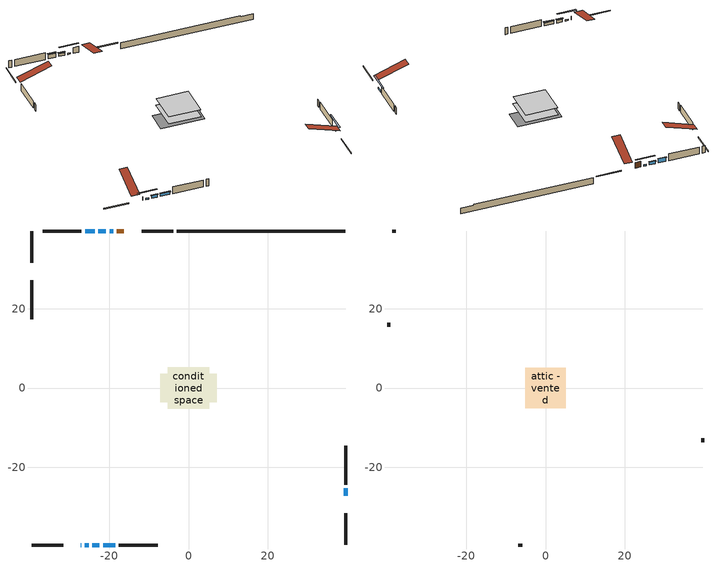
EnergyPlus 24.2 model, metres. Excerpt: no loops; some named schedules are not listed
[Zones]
conditioned space
 floor outside (Floor1 construction): -0.91,-0.91 -0.91,0.91 0.91,0.91 0.91,-0.91 z0.46
 floor adiabatic (AdiabaticFloorConstruction): -5.22,-5.22 -5.22,5.22 5.22,5.22 5.22,-5.22 z0.46
 floor foundation (Slab1 construction): -7.06,-3.56 -7.06,3.56 7.06,3.56 7.06,-3.56 z-1.83
 wall outside (RimJoist1 construction): -3.84,39.56 -11.8,39.56 / -39.56,-39.56 -31.6,-39.56 / -39.56,39.56 -39.56,31.6 / 39.56,-39.56 39.56,-31.6 z0.46:0.76
 wall outside (AdiabaticWallConstruction 1): -16.3,39.56 -18.04,39.56 z0.46:2.49
 wall outside (AdiabaticWallConstruction): -27.1,-39.56 -27.03,-39.56 z0.46:1.68; -18.97,39.56 -19.88,39.56 / -26.1,-39.56 -25.18,-39.56 / 39.56,-27.1 39.56,-25.27 z0.46:0.92; -20.81,39.56 -22.69,39.56 / -24.26,-39.56 -22.43,-39.56 / -21.5,-39.56 -18.45,-39.56 z0.46:1.43; -23.62,39.56 -26.06,39.56 z0.46:1.93
 wall outside (Wall1 construction): -26.99,39.56 -36.77,39.56 / -17.52,-39.56 -7.74,-39.56 / -39.56,27.1 -39.56,17.31 / 39.56,-24.34 39.56,-14.55 z0.46:2.9
 wall foundation (FoundationWall1 construction): -2.91,39.56,-1.83 -2.91,39.56,0.46 35.31,39.56,0.46 35.31,39.56,0.07 39.56,39.56,0.07 39.56,39.56,-1.83
 window (WindowConstruction 4): -27.1,-39.56 -27.03,-39.56 z0.46:1.68
 window (WindowConstruction 6): -18.97,39.56 -19.88,39.56 z0.46:0.92
 window (WindowConstruction 7): -26.1,-39.56 -25.19,-39.56 z0.46:0.92
 window (WindowConstruction): -20.81,39.56 -22.69,39.56 z0.46:1.43
 window (WindowConstruction 1): -23.62,39.56 -26.06,39.56 z0.46:1.93
 window (WindowConstruction 2): -24.26,-39.56 -22.43,-39.56 z0.46:1.43
 window (WindowConstruction 3): -21.5,-39.56 -18.45,-39.56 z0.46:1.43
 window (WindowConstruction 5): 39.56,-27.1 39.56,-25.27 z0.46:0.92
 door (Door): -16.3,39.56 -18.04,39.56 z0.46:2.49
 ceiling adiabatic (AdiabaticFloorConstruction): 5.22,-5.22 5.22,5.22 -5.22,5.22 -5.22,-5.22 z0.46
attic - vented
 floor to conditioned space (Floor2 construction Reversed): -5.15,-5.15 -5.15,5.15 5.15,5.15 5.15,-5.15 z2.9
 wall outside (Wall2 construction): -37.7,39.56 -38.63,39.56 / -6.81,-39.56 -5.88,-39.56 / -39.56,16.38 -39.56,15.46 / 39.56,-13.63 39.56,-12.7 z0.46:2.9
 roof outside (Roof1 construction): -15.37,39.56,2.9 -15.37,29.54,6.24 -12.73,29.54,6.24 -12.73,39.56,2.9; -28.03,-39.56,2.9 -28.03,-29.54,6.24 -30.67,-29.54,6.24 -30.67,-39.56,2.9; -39.56,28.03,2.9 -29.54,28.03,6.24 -29.54,30.67,6.24 -39.56,30.67,2.9; 39.56,-28.03,2.9 29.54,-28.03,6.24 29.54,-30.67,6.24 39.56,-30.67,2.9
shading: -22.52,39.56 -16.33,39.56 -16.33,39.97 -22.52,39.97 z3.56; -22.55,-39.56 -28.74,-39.56 -28.74,-39.97 -22.55,-39.97 z3.56; -22.89,39.56 -20.61,39.56 -20.61,39.97 -22.89,39.97 z1.63; -26.26,39.56 -23.42,39.56 -23.42,39.97 -26.26,39.97 z2.13; -22.23,-39.56 -24.46,-39.56 -24.46,-39.97 -22.23,-39.97 z1.63; -18.25,-39.56 -21.7,-39.56 -21.7,-39.97 -18.25,-39.97 z1.63; 39.56,-22.63 39.56,-29.74 39.97,-29.74 39.97,-22.63 z3.56
[Building]
Building 1: Terrain=Suburbs
[Site:Location]
Edmonton Intl AP_AB: Latitude {deg}=53.31; Longitude {deg}=-113.58; Time Zone {hr}=-7; Elevation {m}=723; Keep Site Location Information=Yes
[Site:GroundTemperature:Shallow]
-1.56185, -3.61833, -3.78302, -2.80711, 1.11059, 5.01004, 8.39065, 10.5322, 10.7141, 8.97234, 5.67794, 1.89811
[Site:WaterMainsTemperature]
Calculation Method=Schedule; Temperature Schedule=mains temperature schedule
[Material] Roughness=Rough; Thermal Absorptance=0.9
Name | Thickness {m} | Conductivity {W/m-K} | Density {kg/m3} | Specific Heat {J/kg-K} | Solar Absorptance | Visible Absorptance
asphalt or fiberglass shingles | 0.00635 | 0.162714 | 1121.4 | 1465.45 | 0.4 | 0.4
ceiling loosefill ins | 0.0846667 | 0.0480833 | 16.02 | 1046.75 | 0.7 | 0.7
ceiling stud and cavity | 0.1397 | 0.0955869 | 65.682 | 1177.47 | 0.7 | 0.7
concrete 4.0 in. | 0.1016 | 1.803125 | 2242.8 | 837.4 | 0.7 | 0.7
concrete 8.0 in. | 0.2032 | 1.803125 | 2242.8 | 837.4 | 0.7 | 0.7
door material | 0.04445 | 0.053851 | 512.64 | 1214.23 | 0.7 | 0.7
exterior vertical ins | 0.0480821 | 0.029427 | 32.04 | 1214.23 | 0.7 | 0.7
floor covering | 0.0127 | 0.0433444 | 54.468 | 1339.84 | 0.6 | 0.6
floor rigid ins; rim joist rigid ins | 0.051816 | 0.029427 | 32.04 | 1214.23 | 0.7 | 0.7
floor rigid ins 1; wall rigid ins | 0.512978 | 0.029427 | 32.04 | 1214.23 | 0.7 | 0.7
floor stud and cavity | 0.1397 | 0.100785 | 92.3553 | 1139.71 | 0.7 | 0.7
floor stud and cavity 1 | 0.1397 | 1.75129 | 37.0049 | 1207.88 | 0.7 | 0.7
furniture material conditioned space 1 | 0.1524 | 0.115458 | 640.8 | 1214.23 | 0.6 | 0.6
gypsum board | 0.0127 | 0.160291 | 801 | 837.4 | 0.6 | 0.6
gypsum board 1 | 0.0127 | 0.160291 | 801 | 837.4 | 0.7 | 0.7
osb sheathing 0.5 in. | 0.0127 | 0.115458 | 512.64 | 1214.23 | 0.7 | 0.7
osb sheathing 0.75 in. | 0.01905 | 0.115458 | 512.64 | 1214.23 | 0.7 | 0.7
osb sheathing 2.0 in. | 0.0508 | 0.115458 | 512.64 | 1214.23 | 0.7 | 0.7
rim joist stud and cavity | 0.0508 | 0.0449671 | 125.044 | 1163.47 | 0.6 | 0.6
wall stud and cavity | 0.1397 | 0.100049 | 139.0536 | 1170.24 | 0.7 | 0.7
wall stud and cavity 1 | 0.0889 | 6.1454 | 50.32683 | 1063.81 | 0.6 | 0.6
wall stud and cavity 2 | 0.0889 | 0.380278 | 52.3479 | 1209.89 | 0.7 | 0.7
wall stud and cavity 3 | 0.0889 | 0.391764 | 83.0341 | 1211.67 | 0.7 | 0.7
wood siding | 0.0254 | 0.102417 | 544.68 | 1172.36 | 0.4 | 0.4
wood siding 1 | 0.00254 | 0.102417 | 544.68 | 1172.36 | 0.4 | 0.4
wood siding 2; wood siding 3; wood siding 4 | 0.0254 | 0.102417 | 544.68 | 1172.36 | 0.7 | 0.7
[WindowMaterial:SimpleGlazingSystem]
Name | U-Factor {W/m2-K} | Solar Heat Gain Coefficient
WindowMaterial | 1.893613 | 0.49
WindowMaterial 1 | 1.78403 | 0.52
WindowMaterial 2 | 1.700561 | 0.56
WindowMaterial 3 | 1.94358 | 0.48
WindowMaterial 4 | 3.24668 | 0.38
WindowMaterial 5 | 5.33278 | 0.48
[Construction]
AdiabaticFloorConstruction: floor stud and cavity 1, floor rigid ins 1, osb sheathing 0.75 in., floor covering
AdiabaticWallConstruction: wood siding 3, wall rigid ins, wall stud and cavity 2, gypsum board
AdiabaticWallConstruction 1: wood siding 4, wall rigid ins, wall stud and cavity 2, gypsum board
Door: door material
Floor1 construction: floor stud and cavity, floor rigid ins, osb sheathing 0.75 in., floor covering
Floor2 construction Reversed: gypsum board, ceiling stud and cavity, ceiling loosefill ins
FoundationWall1 construction: concrete 8.0 in., gypsum board 1
furniture construction conditioned space 1: furniture material conditioned space 1
PartitionWallConstruction: gypsum board, wall stud and cavity 3, gypsum board
RimJoist1 construction: wood siding 2, rim joist rigid ins, osb sheathing 2.0 in., rim joist stud and cavity
Roof1 construction: asphalt or fiberglass shingles
Slab1 construction: concrete 4.0 in.
Wall1 construction: wood siding, osb sheathing 0.5 in., wall stud and cavity, gypsum board
Wall2 construction: wood siding 1, wall stud and cavity 1
WindowConstruction: WindowMaterial
WindowConstruction 1: WindowMaterial 1
WindowConstruction 2: WindowMaterial 2
WindowConstruction 3: WindowMaterial 3
WindowConstruction 4: WindowMaterial 4
WindowConstruction 5; WindowConstruction 6; WindowConstruction 7: WindowMaterial 5
[Zone] Multiplier=1; Part of Total Floor Area=Yes
Name | Volume {m3}
attic - vented | 57.4371
conditioned space | 519.1
[Space]
Name | Zone | Volume {m3}
attic - vented 1 | attic - vented | 57.4371
conditioned space 1 | conditioned space | 519.1
[ZoneInfiltration:EffectiveLeakageArea]
infil attic - vented 1: Zone or Space=attic - vented 1; Schedule=Always On Discrete; Effective Air Leakage Area {cm2}=3683.48; Stack Coefficient=0.000401895; Wind Coefficient=1.35449e-05
[ZoneMixing]
whole house fan mix: Zone or Space=attic - vented; Schedule=Always On Continuous; Design Flow Rate Calculation Method=Flow/Zone; Design Flow Rate {m3/s}=0; Source Zone or Space=conditioned space
[SurfaceProperty:ExposedFoundationPerimeter]
Slab1: Exposed Perimeter Calculation Method=TotalExposedPerimeter; Total Exposed Perimeter {m}=42.47
[InternalMass] Zone or ZoneList=conditioned space; Space or SpaceList=conditioned space 1
Name | Construction | Surface Area {m2}
furniture mass conditioned space 1 | furniture construction conditioned space 1 | 85.192
partition wall mass | PartitionWallConstruction | 212.98
[Lights]
interior lighting: Zone or ZoneList or Space or SpaceList=conditioned space 1; Schedule=interior lighting schedule; Design Level Calculation Method=LightingLevel; Lighting Level {W}=343.2; Return Air Fraction=0; Fraction Radiant=0.6; Fraction Visible=0.2; Fraction Replaceable=1
[People]
occupants: Zone or ZoneList or Space or SpaceList=conditioned space 1; Number of People Schedule=occupants schedule; Number of People Calculation Method=People; Number of People=3; Fraction Radiant=0.314171; Sensible Heat Fraction=0.56303; Activity Level Schedule=occupants activity schedule; Carbon Dioxide Generation Rate {m3/s-W}=0; Enable ASHRAE 55 Comfort Warnings=No; Mean Radiant Temperature Calculation Type=EnclosureAveraged
[ElectricEquipment] Zone or ZoneList or Space or SpaceList=conditioned space 1; Design Level Calculation Method=EquipmentLevel
Name | Schedule | Design Level {W} | Fraction Latent | Fraction Radiant | Fraction Lost
clothes dryer | clothes dryer schedule | 140.772 | 0.015 | 0.081 | 0.85
clothes washer | clothes washer schedule | 32.1985 | 0.03 | 0.162 | 0.7
cooking range | cooking range schedule | 215.147 | 0.08 | 0.432 | 0.2
dishwasher | dishwasher schedule | 66.8632 | 0.3 | 0.18 | 0.4
fridge | fridge schedule | 72.9452 | 0 | 0.6 | 0
mech vent bath fan 0 | mech vent bath fan 0 schedule | 50.2 | 0 | 0 | 1
mech vent bath fan 1 | mech vent bath fan 1 schedule | 50.2 | 0 | 0 | 1
mech vent house fan | mech vent house fan schedule | 0 | 0 | 0 | 1
mech vent house fan cfis | mech vent house fan cfis schedule | 0 | 0 | 0 | 0
mech vent range fan 0 | mech vent range fan 0 schedule | 57 | 0 | 0 | 1
misc plug loads | misc plug loads schedule | 494.7 | 0.045 | 0.513 | 0.1
whole house fan | Always On Discrete | 0 | 0 | 0 | 1
[OtherEquipment] Zone or ZoneList or Space or SpaceList=conditioned space 1; Design Level Calculation Method=EquipmentLevel
Name | Fuel Type | Schedule | Design Level {W} | Fraction Latent | Fraction Radiant | Fraction Lost
clothes dryer 1 | Electricity | clothes dryer schedule | 0 | 0.015 | 0.081 | 0.85
cooking range 1 | Electricity | cooking range schedule | 0 | 0.08 | 0.432 | 0.2
general water use latent | None | general water use schedule | 62.594 | 1 | 0 | 0
general water use sensible | None | general water use schedule | -61.6891 | 0 | 0.6 | 0
mech vent house fan latent load | None | Always On Discrete | 0 | 1 | 0 | 0
mech vent house fan sensible load | None | Always On Discrete | 0 | 0 | 0 | 0
water heater energy adjustment1 | NaturalGas | Always On Discrete | 0.01 | 0 | 0 | 1
[ZoneInfiltration:DesignFlowRate] Zone or ZoneList or Space or SpaceList=conditioned space 1; Schedule=Always On Discrete; Design Flow Rate Calculation Method=Flow/Zone; Design Flow Rate {m3/s}=0
infil flow; natural vent flow; whole house fan flow
[AvailabilityManager:Scheduled]
furnace airloop Availability Manager: Schedule=Always On Discrete
[Foundation:Kiva]
Foundation Kiva 1: Initial Indoor Air Temperature {C}=18; Wall Height Above Grade {m}=0.460004; Wall Depth Below Slab {m}=0.2032; Custom Block Material Name 1=exterior vertical ins; Custom Block Depth 1 {m}=2.28999; Custom Block X Position 1 {m}=0.2159; Custom Block Z Position 1 {m}=0
[Foundation:Kiva:Settings]
Soil Conductivity {W/m-K}=0.849921; Soil Density {kg/m3}=1842.3; Soil Specific Heat {J/kg-K}=418.7; Ground Solar Absorptivity=0.9; Ground Thermal Absorptivity=0.9; Ground Surface Roughness {m}=0.03; Far-Field Width {m}=40; Deep-Ground Boundary Condition=ZeroFlux; Deep-Ground Depth {m}=40; Minimum Cell Dimension {m}=0.2; Maximum Cell Growth Coefficient=3; Simulation Timestep=Timestep
[Exterior:Lights]
exterior lighting: Schedule=exterior lighting schedule; Design Level {W}=75.6
[EnergyManagementSystem:GlobalVariable]
furnace_airloop_Fan_RTF
infil_program_Qfan
infil_program_Qinf
natural_vent_program_Qnv
natural_vent_program_Qwhf
[EnergyManagementSystem:Sensor]
Name | Output:Variable or Output:Meter Index Key | Output:Variable or Output:Meter
airflow_gain | infil flow | Infiltration Sensible Heat Gain Energy
airflow_gain_1 | natural vent flow | Infiltration Sensible Heat Gain Energy
airflow_gain_2 | whole house fan flow | Infiltration Sensible Heat Gain Energy
airflow_loss | infil flow | Infiltration Sensible Heat Loss Energy
airflow_loss_1 | natural vent flow | Infiltration Sensible Heat Loss Energy
airflow_loss_2 | whole house fan flow | Infiltration Sensible Heat Loss Energy
clg_load_cond |  | Cooling:EnergyTransfer:Zone:CONDITIONED SPACE
clg_sp_s; clg_sp_s_1 | cooling setpoint | Schedule Value
clothes_dryer_exhaust_0_sch_s | clothes dryer exhaust 0 schedule | Schedule Value
cool_season | cooling season schedule | Schedule Value
htg_load_cond |  | Heating:EnergyTransfer:Zone:CONDITIONED SPACE
htg_sp_s; htg_sp_s_1 | heating setpoint | Schedule Value
ig_ee_conv | clothes dryer | Electric Equipment Convective Heating Energy
ig_ee_conv_2 | cooking range | Electric Equipment Convective Heating Energy
ig_ee_conv_4 | fridge | Electric Equipment Convective Heating Energy
ig_ee_conv_5 | misc plug loads | Electric Equipment Convective Heating Energy
ig_ee_conv_6 | whole house fan | Electric Equipment Convective Heating Energy
ig_ee_rad | clothes dryer | Electric Equipment Radiant Heating Energy
ig_ee_rad_2 | cooking range | Electric Equipment Radiant Heating Energy
ig_ee_rad_4 | fridge | Electric Equipment Radiant Heating Energy
ig_ee_rad_5 | misc plug loads | Electric Equipment Radiant Heating Energy
ig_ee_rad_6 | whole house fan | Electric Equipment Radiant Heating Energy
ig_lgt_conv | interior lighting | Lights Convective Heating Energy
ig_lgt_rad | interior lighting | Lights Radiant Heating Energy
ig_lgt_vis | interior lighting | Lights Visible Radiation Heating Energy
ig_oe_conv | clothes dryer 1 | Other Equipment Convective Heating Energy
ig_oe_conv_1 | cooking range 1 | Other Equipment Convective Heating Energy
ig_oe_conv_2 | general water use latent | Other Equipment Convective Heating Energy
ig_oe_conv_3 | general water use sensible | Other Equipment Convective Heating Energy
ig_oe_conv_4 | water heater energy adjustment1 | Other Equipment Convective Heating Energy
ig_oe_rad | clothes dryer 1 | Other Equipment Radiant Heating Energy
ig_oe_rad_1 | cooking range 1 | Other Equipment Radiant Heating Energy
ig_oe_rad_2 | general water use latent | Other Equipment Radiant Heating Energy
ig_oe_rad_3 | general water use sensible | Other Equipment Radiant Heating Energy
ig_oe_rad_4 | water heater energy adjustment1 | Other Equipment Radiant Heating Energy
ig_ppl_conv | occupants | People Convective Heating Energy
ig_ppl_rad | occupants | People Radiant Heating Energy
im_conv | furniture mass conditioned space 1 | Surface Inside Face Convection Heat Gain Energy
im_conv_1 | partition wall mass | Surface Inside Face Convection Heat Gain Energy
im_ig | furniture mass conditioned space 1 | Surface Inside Face Internal Gains Radiation Heat Gain Energy
im_ig_1 | partition wall mass | Surface Inside Face Internal Gains Radiation Heat Gain Energy
im_lgt | furniture mass conditioned space 1 | Surface Inside Face Lights Radiation Heat Gain Energy
im_lgt_1 | partition wall mass | Surface Inside Face Lights Radiation Heat Gain Energy
im_sol | furniture mass conditioned space 1 | Surface Inside Face Solar Radiation Heat Gain Energy
im_sol_1 | partition wall mass | Surface Inside Face Solar Radiation Heat Gain Energy
im_surf | furniture mass conditioned space 1 | Surface Inside Face Net Surface Thermal Radiation Heat Gain Energy
im_surf_1 | partition wall mass | Surface Inside Face Net Surface Thermal Radiation Heat Gain Energy
mech_vent_bath_fan_0_sch_s | mech vent bath fan 0 schedule | Schedule Value
mech_vent_bath_fan_1_sch_s | mech vent bath fan 1 schedule | Schedule Value
mech_vent_range_fan_0_sch_s | mech vent range fan 0 schedule | Schedule Value
mv_conv | mech vent bath fan 0 | Electric Equipment Convective Heating Energy
mv_conv_1 | mech vent bath fan 1 | Electric Equipment Convective Heating Energy
mv_conv_2 | mech vent house fan | Electric Equipment Convective Heating Energy
mv_conv_3 | mech vent house fan cfis | Electric Equipment Convective Heating Energy
mv_conv_4 | mech vent range fan 0 | Electric Equipment Convective Heating Energy
mv_conv_5 | mech vent house fan latent load | Other Equipment Convective Heating Energy
mv_conv_6 | mech vent house fan sensible load | Other Equipment Convective Heating Energy
mv_rad | mech vent bath fan 0 | Electric Equipment Radiant Heating Energy
mv_rad_1 | mech vent bath fan 1 | Electric Equipment Radiant Heating Energy
mv_rad_2 | mech vent house fan | Electric Equipment Radiant Heating Energy
mv_rad_3 | mech vent house fan cfis | Electric Equipment Radiant Heating Energy
mv_rad_4 | mech vent range fan 0 | Electric Equipment Radiant Heating Energy
mv_rad_5 | mech vent house fan latent load | Other Equipment Radiant Heating Energy
mv_rad_6 | mech vent house fan sensible load | Other Equipment Radiant Heating Energy
natural_vent_s | natural vent schedule | Schedule Value
out_pb_s |  | Site Outdoor Air Barometric Pressure
out_wt_s |  | Site Outdoor Air Humidity Ratio
site_vw_s |  | Site Wind Speed
ss_back_out | Window1 | Surface Window Shortwave from Zone Back Out Window Heat Transfer Rate
ss_back_out_1 | Window10 | Surface Window Shortwave from Zone Back Out Window Heat Transfer Rate
ss_back_out_2 | Window11 | Surface Window Shortwave from Zone Back Out Window Heat Transfer Rate
ss_back_out_3 | Window2 | Surface Window Shortwave from Zone Back Out Window Heat Transfer Rate
ss_back_out_4 | Window3 | Surface Window Shortwave from Zone Back Out Window Heat Transfer Rate
ss_back_out_5 | Window5 | Surface Window Shortwave from Zone Back Out Window Heat Transfer Rate
ss_back_out_6 | Window6 | Surface Window Shortwave from Zone Back Out Window Heat Transfer Rate
ss_back_out_7 | Window8 | Surface Window Shortwave from Zone Back Out Window Heat Transfer Rate
ss_conv | Door1 | Surface Inside Face Convection Heat Gain Energy
ss_conv_1 | Window1 | Surface Inside Face Convection Heat Gain Energy
ss_conv_2 | Window10 | Surface Inside Face Convection Heat Gain Energy
ss_conv_3 | Window11 | Surface Inside Face Convection Heat Gain Energy
ss_conv_4 | Window2 | Surface Inside Face Convection Heat Gain Energy
ss_conv_5 | Window3 | Surface Inside Face Convection Heat Gain Energy
ss_conv_6 | Window5 | Surface Inside Face Convection Heat Gain Energy
ss_conv_7 | Window6 | Surface Inside Face Convection Heat Gain Energy
ss_conv_8 | Window8 | Surface Inside Face Convection Heat Gain Energy
ss_ig | Door1 | Surface Inside Face Internal Gains Radiation Heat Gain Energy
ss_ig_1 | Window1 | Surface Inside Face Internal Gains Radiation Heat Gain Energy
ss_ig_2 | Window10 | Surface Inside Face Internal Gains Radiation Heat Gain Energy
ss_ig_3 | Window11 | Surface Inside Face Internal Gains Radiation Heat Gain Energy
ss_ig_4 | Window2 | Surface Inside Face Internal Gains Radiation Heat Gain Energy
ss_ig_5 | Window3 | Surface Inside Face Internal Gains Radiation Heat Gain Energy
ss_ig_6 | Window5 | Surface Inside Face Internal Gains Radiation Heat Gain Energy
ss_ig_7 | Window6 | Surface Inside Face Internal Gains Radiation Heat Gain Energy
ss_ig_8 | Window8 | Surface Inside Face Internal Gains Radiation Heat Gain Energy
ss_lgt | Door1 | Surface Inside Face Lights Radiation Heat Gain Energy
ss_sol | Door1 | Surface Inside Face Solar Radiation Heat Gain Energy
ss_surf | Door1 | Surface Inside Face Net Surface Thermal Radiation Heat Gain Energy
ss_surf_1 | Window1 | Surface Inside Face Net Surface Thermal Radiation Heat Gain Energy
ss_surf_2 | Window10 | Surface Inside Face Net Surface Thermal Radiation Heat Gain Energy
ss_surf_3 | Window11 | Surface Inside Face Net Surface Thermal Radiation Heat Gain Energy
ss_surf_4 | Window2 | Surface Inside Face Net Surface Thermal Radiation Heat Gain Energy
ss_surf_5 | Window3 | Surface Inside Face Net Surface Thermal Radiation Heat Gain Energy
ss_surf_6 | Window5 | Surface Inside Face Net Surface Thermal Radiation Heat Gain Energy
ss_surf_7 | Window6 | Surface Inside Face Net Surface Thermal Radiation Heat Gain Energy
ss_surf_8 | Window8 | Surface Inside Face Net Surface Thermal Radiation Heat Gain Energy
ss_trans_in | Window1 | Surface Window Transmitted Solar Radiation Rate
ss_trans_in_1 | Window10 | Surface Window Transmitted Solar Radiation Rate
ss_trans_in_2 | Window11 | Surface Window Transmitted Solar Radiation Rate
ss_trans_in_3 | Window2 | Surface Window Transmitted Solar Radiation Rate
ss_trans_in_4 | Window3 | Surface Window Transmitted Solar Radiation Rate
ss_trans_in_5 | Window5 | Surface Window Transmitted Solar Radiation Rate
ss_trans_in_6 | Window6 | Surface Window Transmitted Solar Radiation Rate
ss_trans_in_7 | Window8 | Surface Window Transmitted Solar Radiation Rate
ss_trans_out | Window1 | Surface Inside Face Initial Transmitted Diffuse Transmitted Out Window Solar Radiation Rate
ss_trans_out_1 | Window10 | Surface Inside Face Initial Transmitted Diffuse Transmitted Out Window Solar Radiation Rate
ss_trans_out_2 | Window11 | Surface Inside Face Initial Transmitted Diffuse Transmitted Out Window Solar Radiation Rate
ss_trans_out_3 | Window2 | Surface Inside Face Initial Transmitted Diffuse Transmitted Out Window Solar Radiation Rate
ss_trans_out_4 | Window3 | Surface Inside Face Initial Transmitted Diffuse Transmitted Out Window Solar Radiation Rate
ss_trans_out_5 | Window5 | Surface Inside Face Initial Transmitted Diffuse Transmitted Out Window Solar Radiation Rate
ss_trans_out_6 | Window6 | Surface Inside Face Initial Transmitted Diffuse Transmitted Out Window Solar Radiation Rate
ss_trans_out_7 | Window8 | Surface Inside Face Initial Transmitted Diffuse Transmitted Out Window Solar Radiation Rate
s_conv | Floor1 | Surface Inside Face Convection Heat Gain Energy
s_conv_1 | Floor2 | Surface Inside Face Convection Heat Gain Energy
s_conv_10 | Wall1:0 | Surface Inside Face Convection Heat Gain Energy
s_conv_11 | Wall1:180 | Surface Inside Face Convection Heat Gain Energy
s_conv_12 | Wall1:270 | Surface Inside Face Convection Heat Gain Energy
s_conv_13 | Wall1:90 | Surface Inside Face Convection Heat Gain Energy
s_conv_2 | FoundationWall1 | Surface Inside Face Convection Heat Gain Energy
s_conv_3 | inferred conditioned ceiling | Surface Inside Face Convection Heat Gain Energy
s_conv_4 | inferred conditioned floor | Surface Inside Face Convection Heat Gain Energy
s_conv_5 | RimJoist1:0 | Surface Inside Face Convection Heat Gain Energy
s_conv_6 | RimJoist1:180 | Surface Inside Face Convection Heat Gain Energy
s_conv_7 | RimJoist1:270 | Surface Inside Face Convection Heat Gain Energy
s_conv_8 | RimJoist1:90 | Surface Inside Face Convection Heat Gain Energy
s_conv_9 | Slab1 | Surface Inside Face Convection Heat Gain Energy
s_ig | Floor1 | Surface Inside Face Internal Gains Radiation Heat Gain Energy
s_ig_1 | Floor2 | Surface Inside Face Internal Gains Radiation Heat Gain Energy
s_ig_10 | Wall1:0 | Surface Inside Face Internal Gains Radiation Heat Gain Energy
s_ig_11 | Wall1:180 | Surface Inside Face Internal Gains Radiation Heat Gain Energy
s_ig_12 | Wall1:270 | Surface Inside Face Internal Gains Radiation Heat Gain Energy
s_ig_13 | Wall1:90 | Surface Inside Face Internal Gains Radiation Heat Gain Energy
s_ig_2 | FoundationWall1 | Surface Inside Face Internal Gains Radiation Heat Gain Energy
s_ig_3 | inferred conditioned ceiling | Surface Inside Face Internal Gains Radiation Heat Gain Energy
s_ig_4 | inferred conditioned floor | Surface Inside Face Internal Gains Radiation Heat Gain Energy
s_ig_5 | RimJoist1:0 | Surface Inside Face Internal Gains Radiation Heat Gain Energy
s_ig_6 | RimJoist1:180 | Surface Inside Face Internal Gains Radiation Heat Gain Energy
s_ig_7 | RimJoist1:270 | Surface Inside Face Internal Gains Radiation Heat Gain Energy
s_ig_8 | RimJoist1:90 | Surface Inside Face Internal Gains Radiation Heat Gain Energy
s_ig_9 | Slab1 | Surface Inside Face Internal Gains Radiation Heat Gain Energy
s_lgt | Floor1 | Surface Inside Face Lights Radiation Heat Gain Energy
s_lgt_1 | Floor2 | Surface Inside Face Lights Radiation Heat Gain Energy
s_lgt_10 | Wall1:0 | Surface Inside Face Lights Radiation Heat Gain Energy
s_lgt_11 | Wall1:180 | Surface Inside Face Lights Radiation Heat Gain Energy
s_lgt_12 | Wall1:270 | Surface Inside Face Lights Radiation Heat Gain Energy
s_lgt_13 | Wall1:90 | Surface Inside Face Lights Radiation Heat Gain Energy
s_lgt_2 | FoundationWall1 | Surface Inside Face Lights Radiation Heat Gain Energy
s_lgt_3 | inferred conditioned ceiling | Surface Inside Face Lights Radiation Heat Gain Energy
s_lgt_4 | inferred conditioned floor | Surface Inside Face Lights Radiation Heat Gain Energy
s_lgt_5 | RimJoist1:0 | Surface Inside Face Lights Radiation Heat Gain Energy
s_lgt_6 | RimJoist1:180 | Surface Inside Face Lights Radiation Heat Gain Energy
s_lgt_7 | RimJoist1:270 | Surface Inside Face Lights Radiation Heat Gain Energy
s_lgt_8 | RimJoist1:90 | Surface Inside Face Lights Radiation Heat Gain Energy
s_lgt_9 | Slab1 | Surface Inside Face Lights Radiation Heat Gain Energy
s_sol | Floor1 | Surface Inside Face Solar Radiation Heat Gain Energy
s_sol_1 | Floor2 | Surface Inside Face Solar Radiation Heat Gain Energy
s_sol_10 | Wall1:0 | Surface Inside Face Solar Radiation Heat Gain Energy
s_sol_11 | Wall1:180 | Surface Inside Face Solar Radiation Heat Gain Energy
s_sol_12 | Wall1:270 | Surface Inside Face Solar Radiation Heat Gain Energy
